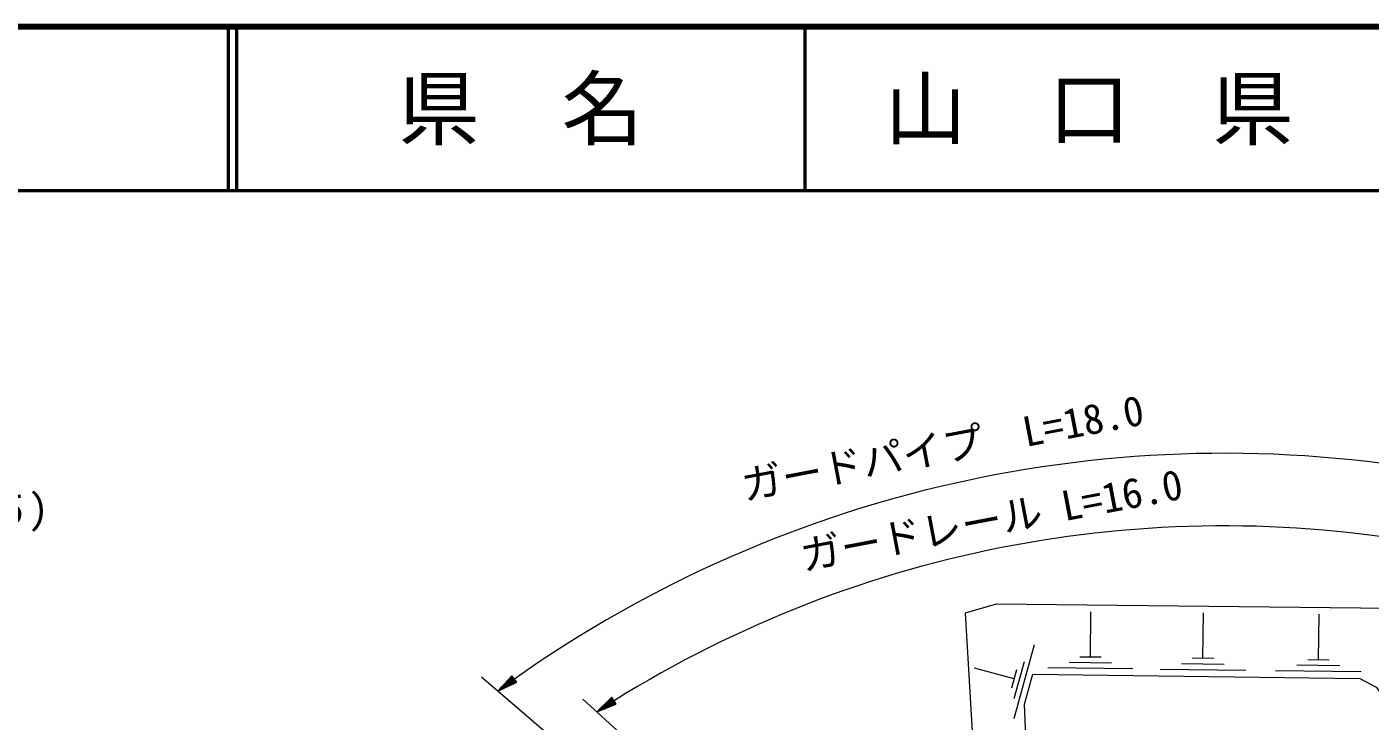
# Model space of a CAD drawing. Units: millimetres, scale not verified. Extents: x 40000 to 680000, y 20000 to 380000.
# Drawn here: x 285440 to 367555, y 337554 to 380000 of the extents above; entities that cross this region are included whole.
import ezdxf
from ezdxf.enums import TextEntityAlignment as Align

# ---------------------------------------------------------------- set-up
doc = ezdxf.new("R2010")
doc.units = ezdxf.units.MM
doc.header["$LTSCALE"] = 1000
for name, color, linetype, lineweight in [('M-BGD', 7, 'Continuous', 13), ('M-STR-HTXT', 7, 'Continuous', 13), ('M-TTL', 2, 'Continuous', 140), ('M-TTL-LINE', 7, 'Continuous', 50)]:
    doc.layers.add(name, color=color, linetype=linetype, lineweight=lineweight)
doc.layers.add('M-TTL-TXT', color=7, linetype='Continuous')
doc.styles.add('ＭＳ ゴシック', font='')
doc.styles.get('ＭＳ ゴシック').set_extended_font_data('MS Gothic')

msp = doc.modelspace()

# ---------------------------------------------------------------- linework, layer by layer
at = {"layer": 'M-BGD'}
for p, q in [((350454, 341466), (350489, 344236)), ((357337, 341387), (357372, 344179)), ((364395, 341298), (364430, 344091)), ((347017, 342228), (345774, 337702)), ((345792, 340131), (343378, 340793)), ((346404, 341180), (345783, 338916)), ((353041, 340742), (347849, 340807)), ((351748, 341104), (349152, 341136)), ((351103, 341458), (349805, 341475)), ((358642, 341021), (356023, 341054)), ((357991, 341378), (356682, 341395)), ((365700, 340933), (363082, 340966)), ((365050, 341290), (363741, 341307)), ((345947, 340697), (345637, 339565)), ((359947, 340656), (354710, 340721)), ((367005, 340568), (361768, 340633))]:
    msp.add_line(p, q, dxfattribs=at)
for points in [[(372386, 328227), (373349, 332433), (373028, 335819), (371709, 339919), (368822, 344446), (344689, 344696), (342799, 344161), (343798, 327264), (344029, 318976)], [(347086, 322675), (346435, 338600), (346934, 340418), (366932, 340168), (367930, 339634), (370640, 336105), (372386, 328227)]]:
    msp.add_lwpolyline(points, dxfattribs=at)
at = {"layer": 'M-STR-HTXT'}
for p, q in [((327351, 328120), (313231, 340246)), ((314226, 339392), (315086, 340332)), ((314226, 339392), (315234, 340131)), ((315205, 340171), (314398, 339580)), ((315264, 340090), (314457, 339499)), ((314570, 339768), (315175, 340211)), ((314688, 339607), (315293, 340050)), ((315146, 340252), (314742, 339956)), ((314914, 340144), (315116, 340292)), ((315323, 340010), (314920, 339714)), ((315382, 339929), (315086, 340332)), ((315151, 339822), (315352, 339969)), ((314226, 339392), (315382, 339929)), ((329057, 330107), (319427, 338905)), ((320280, 338126), (321192, 339016)), ((320280, 338126), (321328, 338807)), ((320280, 338126), (321464, 338597)), ((321301, 338849), (320462, 338304)), ((321355, 338765), (320517, 338220)), ((320645, 338482), (321274, 338890)), ((320754, 338314), (321383, 338723)), ((321246, 338932), (320827, 338660)), ((321410, 338681), (320990, 338408)), ((321009, 338838), (321219, 338974)), ((321464, 338597), (321192, 339016)), ((321227, 338503), (321437, 338639))]:
    msp.add_line(p, q, dxfattribs=at)
for centre, radius, start, end in [((358645, 278789), 75138, 78.94701, 125.28645), ((358648, 279042), 70449, 78.97273, 121.983)]:
    msp.add_arc(centre, radius, start, end, dxfattribs=at)
at = {"layer": 'M-TTL'}
msp.add_line((680000, 380000), (40000, 380000), dxfattribs=at)
at = {"layer": 'M-TTL-LINE'}
for p, q in [((297750, 380000), (297750, 370000)), ((298250, 380000), (298250, 370000)), ((333000, 380000), (333000, 370000)), ((40000, 370000), (680000, 370000))]:
    msp.add_line(p, q, dxfattribs=at)

# ---------------------------------------------------------------- texts
at = {"layer": 'M-STR-HTXT', "style": 'ＭＳ ゴシック'}
for s, p in [('ガードパイプ  L=18.0', (341687, 352839)), ('ガードレール L=16.0', (344674, 348419))]:
    msp.add_text(s, height=1833, rotation=10.766, dxfattribs=at).set_placement(p, align=Align.BOTTOM_CENTER)
at = {"layer": 'M-STR-HTXT', "insert": (264214, 349130), "char_height": 1832, "attachment_point": 8, "style": 'ＭＳ ゴシック'}
msp.add_mtext('\\T1.22;橋長・幅員\u3000\\~L=51.0\u3000W=(13.25)', dxfattribs=at)
at = {"layer": 'M-TTL-TXT', "style": 'ＭＳ ゴシック'}
for s, p in [('県\u3000名', (315625, 375000)), ('山\u3000口\u3000県', (350375, 375000))]:
    msp.add_text(s, height=3666, dxfattribs=at).set_placement(p, align=Align.MIDDLE_CENTER)

doc.saveas('drawing.dxf')
